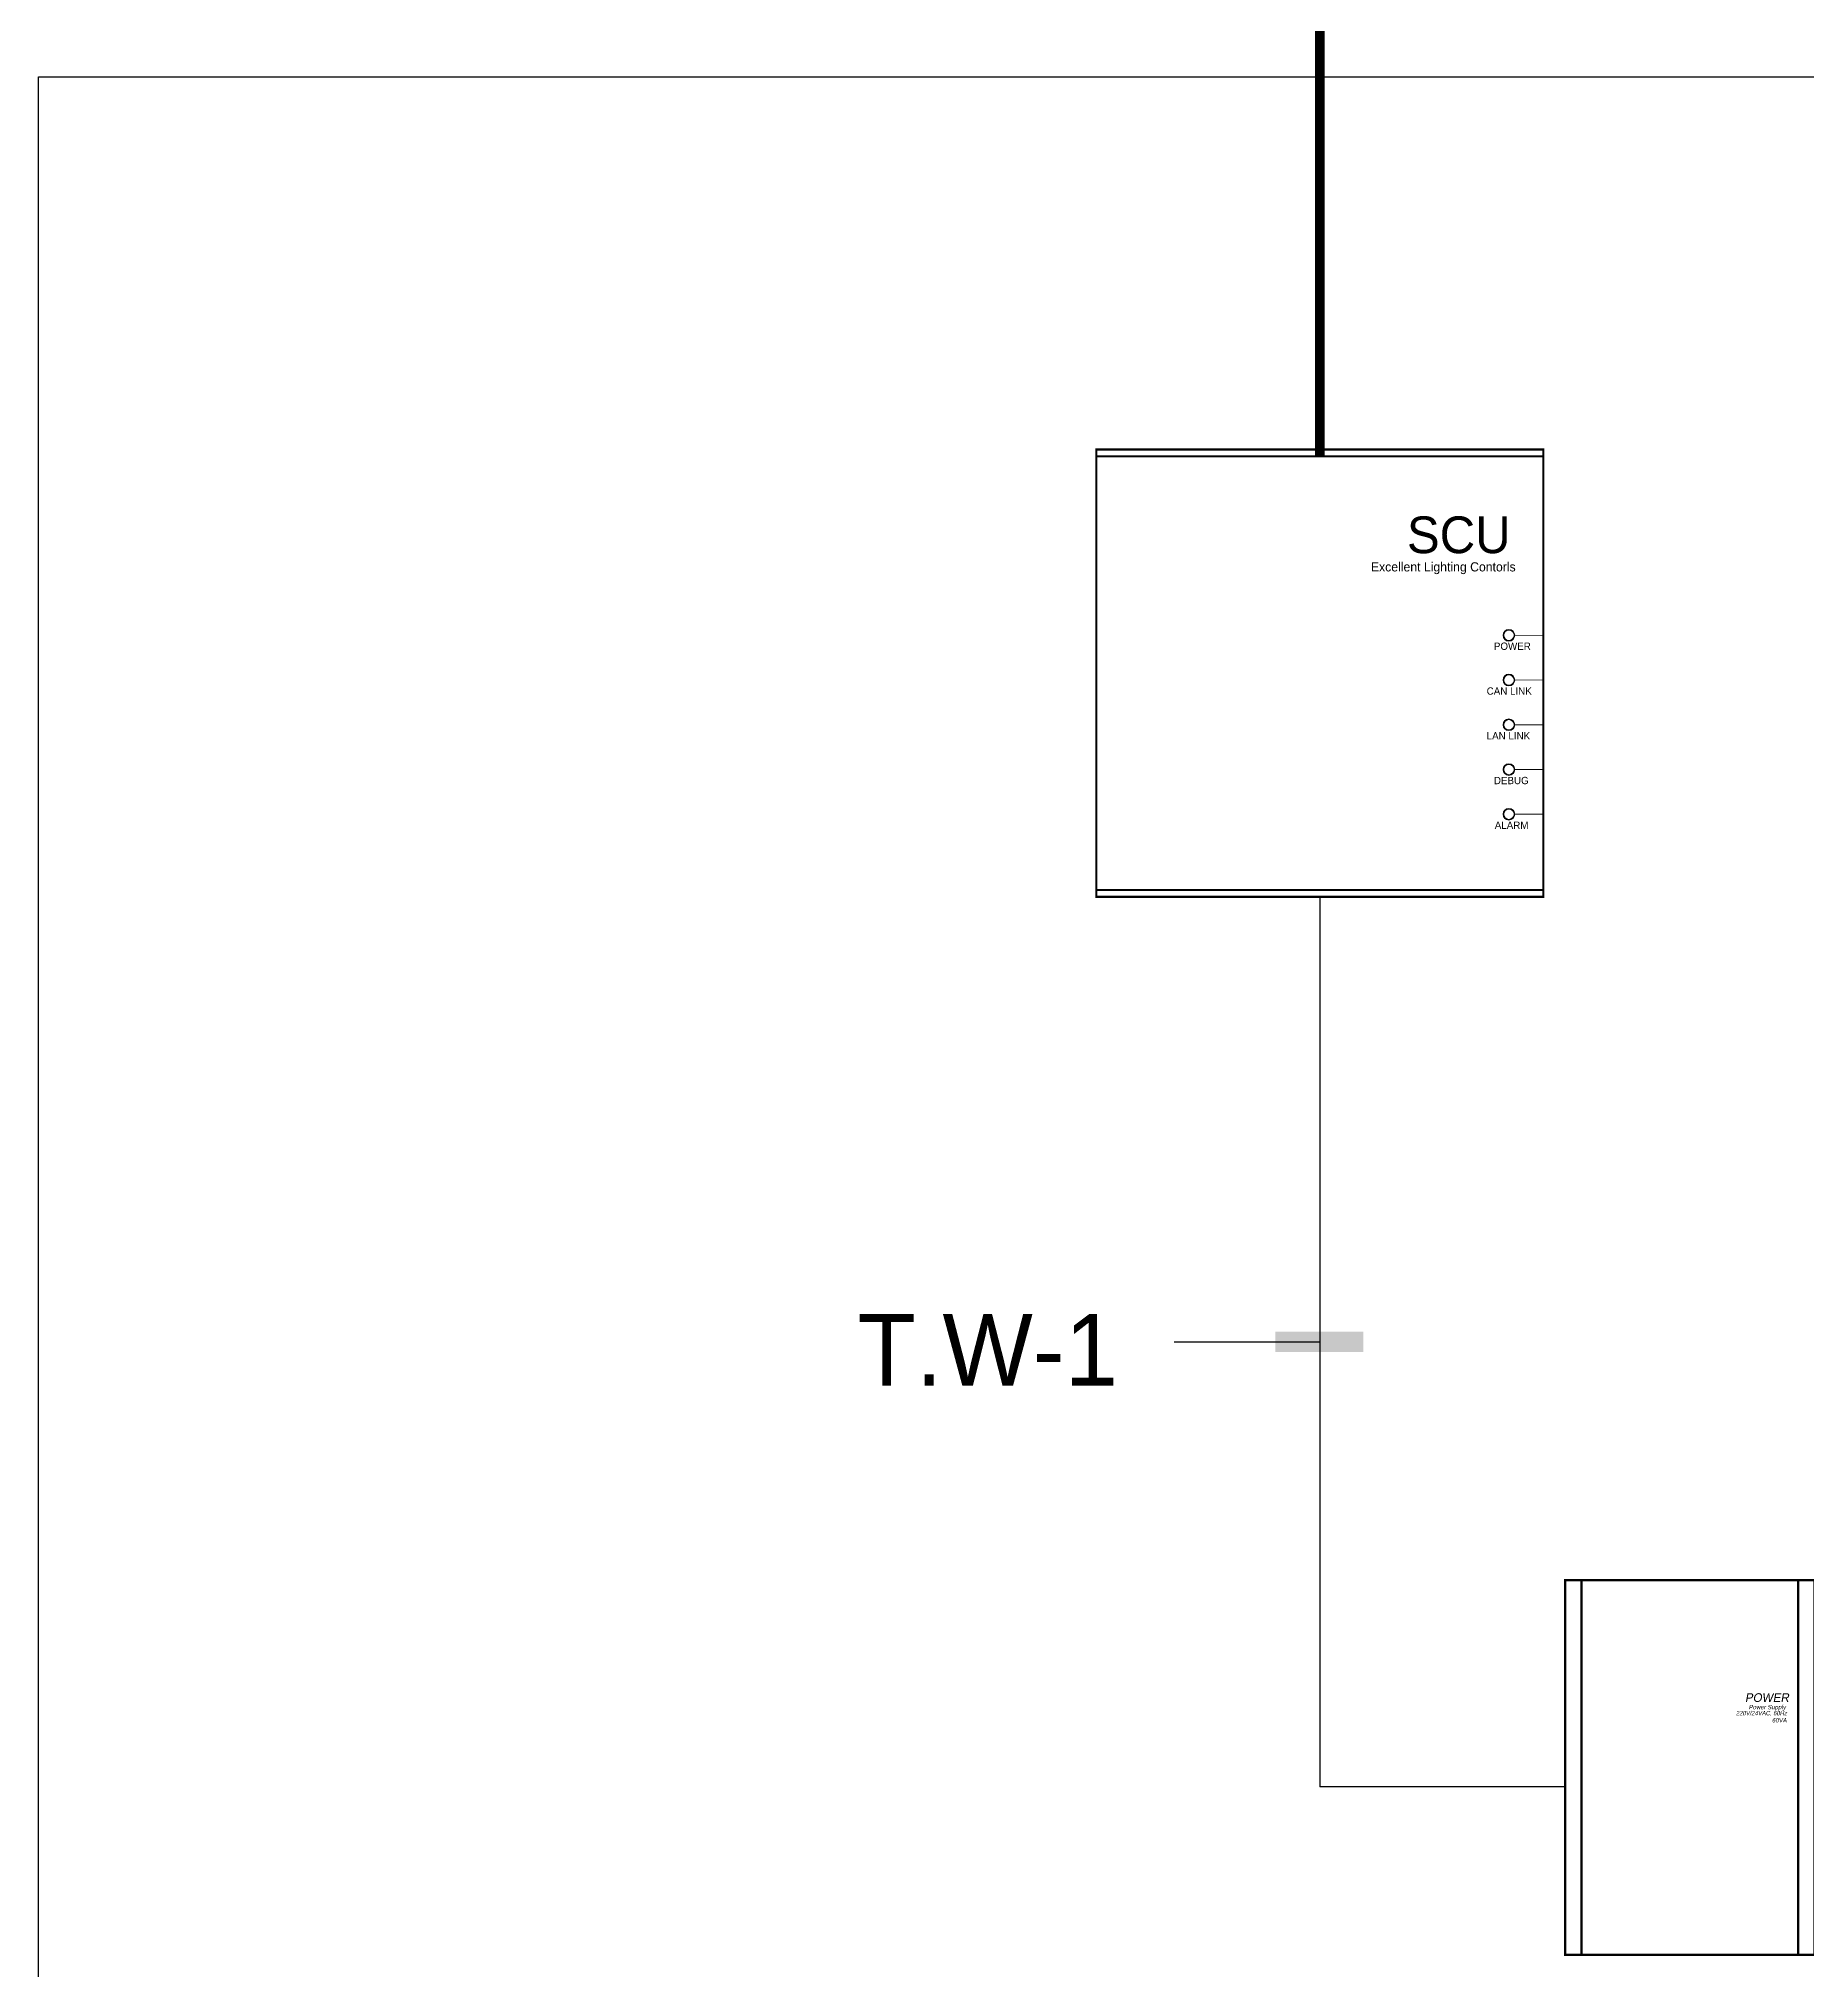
# Model space of a CAD drawing. Header units: millimetres. Extents: x 1282755 to 1285234, y -1758265 to -1757672.
# Drawn here: x 1282872.8 to 1282953.1, y -1758120.7 to -1758033.1 of the extents above; entities that cross this region are included whole.
import ezdxf
from ezdxf.enums import TextEntityAlignment as Align

# ---------------------------------------------------------------- set-up
doc = ezdxf.new("R2010")
doc.units = ezdxf.units.MM
doc.layers.add('MR', color=7, linetype='Continuous')
doc.styles.add('새굴림', font='NGULIM.TTF')
doc.styles.add('스타일2', font='')
doc.styles.get('스타일2').set_extended_font_data('SeoulNamsan B')

msp = doc.modelspace()

# ---------------------------------------------------------------- linework, layer by layer
at = {"color": 7, "linetype": 'Continuous', "lineweight": -3}
for p, q in [((1282920.806, -1758051.706), (1282941.106, -1758051.706)), ((1282920.806, -1758052.019), (1282920.806, -1758051.706)), ((1282941.106, -1758051.706), (1282941.106, -1758052.019)), ((1282941.106, -1758052.019), (1282920.806, -1758052.019)), ((1282920.806, -1758052.019), (1282920.806, -1758071.694)), ((1282941.106, -1758071.694), (1282941.106, -1758052.019)), ((1282920.806, -1758071.694), (1282941.106, -1758071.694)), ((1282941.106, -1758072.006), (1282920.806, -1758072.006))]:
    msp.add_line(p, q, dxfattribs=at)
at = {"color": 4, "linetype": 'Continuous'}
for p in [(1282930.956, -1758072.006), (1282942.094, -1758112.4)]:
    msp.add_line(p, (1282930.956, -1758112.4), dxfattribs=at)
at = {"lineweight": -3}
for p, q in [((1282952.676, -1758120.02), (1282952.676, -1758103.022)), ((1282942.094, -1758120.02), (1282953.425, -1758120.02))]:
    msp.add_line(p, q, dxfattribs=at)
for points, const_width in [([(1282920.806, -1758052.019), (1282941.106, -1758052.019), (1282941.106, -1758071.694), (1282920.806, -1758071.694), (1282920.806, -1758051.706), (1282941.106, -1758051.706), (1282941.106, -1758072.006), (1282920.806, -1758072.006), (1282920.806, -1758071.694)], 0.0937), ([(1282942.843, -1758103.022), (1282942.843, -1758120.02), (1282952.676, -1758120.02), (1282952.676, -1758103.022), (1282942.094, -1758103.022), (1282942.094, -1758120.02), (1282953.425, -1758120.02), (1282953.425, -1758103.022), (1282952.676, -1758103.022)], 0.109)]:
    msp.add_lwpolyline(points, dxfattribs=dict(const_width=const_width))
at = {"color": 12, "const_width": 0.039}
for points in [[(1282939.81, -1758060.139), (1282941.106, -1758060.139)], [(1282939.81, -1758062.169), (1282941.106, -1758062.169)], [(1282939.81, -1758064.199), (1282941.106, -1758064.199)], [(1282939.81, -1758066.229), (1282941.106, -1758066.229)], [(1282939.81, -1758068.259), (1282941.106, -1758068.259)]]:
    msp.add_lwpolyline(points, dxfattribs=at)
at = {"color": 7, "linetype": 'Continuous', "lineweight": 15}
for centre, radius in [((1282939.544, -1758060.139), 0.265), ((1282939.544, -1758060.139), 0.234), ((1282939.544, -1758062.169), 0.265), ((1282939.544, -1758062.169), 0.234), ((1282939.544, -1758064.199), 0.265), ((1282939.544, -1758064.199), 0.234), ((1282939.544, -1758066.229), 0.265), ((1282939.544, -1758066.229), 0.234), ((1282939.544, -1758068.259), 0.265), ((1282939.544, -1758068.259), 0.234)]:
    msp.add_circle(centre, radius, dxfattribs=at)
at = {"layer": 'MR', "linetype": 'Continuous'}
msp.add_line((1282924.348, -1758092.203), (1282930.956, -1758092.203), dxfattribs=at)
at = {"layer": 'MR', "color": 7, "const_width": 0.434}
msp.add_lwpolyline([(1282930.956, -1758052.019), (1282930.956, -1758020.093)], dxfattribs=at)
at = {"layer": 'MR', "color": 1}
msp.add_lwpolyline([(1282953.462, -1758156.483), (1282872.787, -1758156.483), (1282872.787, -1758034.795), (1283074.261, -1758034.795), (1283074.261, -1758156.483), (1282993.929, -1758156.483)], dxfattribs=at)
at = {"layer": 'MR', "linetype": 'Continuous'}
msp.add_trace([(1282932.938, -1758091.737), (1282932.938, -1758092.67), (1282928.943, -1758091.737), (1282928.943, -1758092.67)], dxfattribs=at)

# ---------------------------------------------------------------- texts
at = {"color": 8, "style": '새굴림'}
for s, height, p in [('SCU', 1.668, (1282934.912, -1758056.412)), ('Excellent Lighting Contorls', 0.41518, (1282933.277, -1758057.24)), ('POWER', 0.3321, (1282938.861, -1758060.799)), ('CAN LINK', 0.3321, (1282938.534, -1758062.835)), ('LAN LINK', 0.3321, (1282938.534, -1758064.865)), ('DEBUG', 0.3321, (1282938.861, -1758066.895)), ('ALARM', 0.3321, (1282938.902, -1758068.925))]:
    msp.add_text(s, height=height, dxfattribs=at).set_placement(p)
at = {"color": 8, "style": '스타일2', "oblique": 10}
for s, height, p in [('POWER', 0.3951, (1282950.262, -1758108.544)), ('Power Supply', 0.19755, (1282950.432, -1758108.877)), ('220V/24VAC, 60Hz', 0.1936, (1282949.851, -1758109.15)), ('60VA', 0.1975, (1282951.488, -1758109.475))]:
    msp.add_text(s, height=height, dxfattribs=at).set_placement(p)
at = {"layer": 'MR', "color": 6, "linetype": 'Continuous', "style": '새굴림'}
msp.add_text('T.W-1', height=3.2479, dxfattribs=at).set_placement((1282915.878, -1758092.561), align=Align.MIDDLE)

doc.saveas('drawing.dxf')
